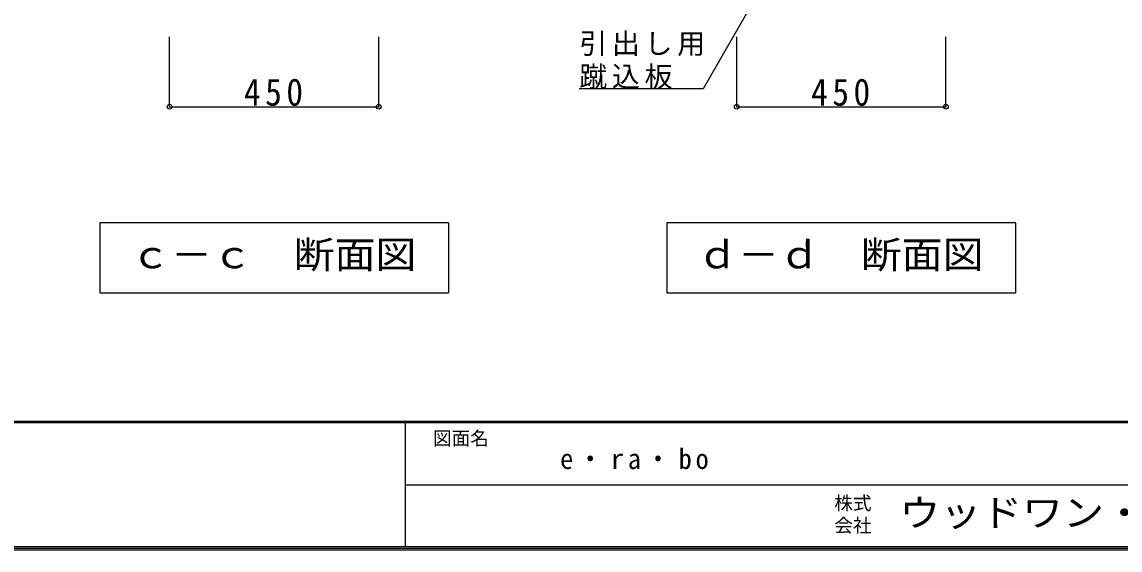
# Model space of a CAD drawing. Units: millimetres at full size, sheet at 1:20. Extents: x -8005 to 8005, y -2932 to 2722.
# Drawn here: x 3281 to 5643, y -2864 to -1729 of the extents above; entities that cross this region are included whole.
import ezdxf
from ezdxf.enums import TextEntityAlignment as Align

# ---------------------------------------------------------------- set-up
doc = ezdxf.new("R2010")
doc.units = ezdxf.units.MM
doc.header["$LTSCALE"] = 20
doc.header["$PDMODE"] = 32
doc.header["$PDSIZE"] = 10
for name, color, linetype in [('0-A_文字', 7, 'Continuous'), ('0-B_寸法', 4, 'Continuous'), ('F-1_枠', 6, 'Continuous'), ('F-A_文字', 7, 'Continuous')]:
    doc.layers.add(name, color=color, linetype=linetype)
doc.styles.add('ＭＳ ゴシック', font='')
doc.styles.get('ＭＳ ゴシック').set_extended_font_data('MS Gothic')

msp = doc.modelspace()

# ---------------------------------------------------------------- linework, layer by layer
at = {"layer": '0-A_文字'}
for p, q in [((4853.08, -1687.54), (4746, -1873.01)), ((4746, -1873.01), (4479.72, -1873.01)), ((4198.33, -2161.27), (4198.33, -2311.27)), ((5418.33, -2161.27), (5418.33, -2311.27)), ((3448.33, -2311.27), (4198.33, -2311.27)), ((4668.33, -2311.27), (5418.33, -2311.27))]:
    msp.add_line(p, q, dxfattribs=at)
for points in [[(4198.33, -2161.27), (3448.33, -2161.27), (3448.33, -2311.27)], [(5418.33, -2161.27), (4668.33, -2161.27), (4668.33, -2311.27)]]:
    msp.add_lwpolyline(points, dxfattribs=at)
at = {"layer": '0-B_寸法'}
for p, q in [((3598.33, -1911.27), (3598.33, -1761.27)), ((4048.33, -1911.27), (4048.33, -1761.27)), ((4818.33, -1911.27), (4818.33, -1761.27)), ((5268.33, -1911.27), (5268.33, -1761.27)), ((3598.33, -1911.27), (4048.33, -1911.27)), ((4818.33, -1911.27), (5268.33, -1911.27))]:
    msp.add_line(p, q, dxfattribs=at)
at = {"layer": '0-B_寸法', "color": 7}
for p in [(3598.33, -1911.27), (4048.33, -1911.27), (4818.33, -1911.27), (5268.33, -1911.27)]:
    msp.add_point(p, dxfattribs=at)
at = {"layer": 'F-1_枠'}
for p, q in [((8005, -2587.71), (205, -2587.71)), ((8005, -2591.04), (205, -2591.04)), ((4105, -2591.04), (4105, -2857.71)), ((4105, -2724.37), (7998.33, -2724.38)), ((8005, -2857.71), (205, -2857.71)), ((8005, -2861.04), (205, -2861.04)), ((8005, -2864.37), (205, -2864.37))]:
    msp.add_line(p, q, dxfattribs=at)

# ---------------------------------------------------------------- texts
at = {"layer": '0-A_文字', "style": 'ＭＳ ゴシック', "width": 1.1}
for s, p in [('ｃ－ｃ\u3000断面図', (3513.33, -2276.27)), ('ｄ－ｄ\u3000断面図', (4733.33, -2276.27))]:
    msp.add_text(s, height=58.65, dxfattribs=at).set_placement(p, align=Align.BOTTOM_LEFT)
at = {"layer": '0-A_文字', "char_height": 43.99, "attachment_point": 7, "style": 'ＭＳ ゴシック'}
for s, insert in [('\\T1.17;引出し用', (4479.72, -1802.53)), ('\\T1.17;蹴込板', (4479.72, -1873.01))]:
    msp.add_mtext(s, dxfattribs=dict(at, insert=insert))
at = {"layer": '0-B_寸法', "color": 7, "char_height": 58.65, "attachment_point": 7, "style": 'ＭＳ ゴシック'}
for insert in [(3758.33, -1910.06), (4978.33, -1910.06)]:
    msp.add_mtext('\\T1.27;\\W0.9;450', dxfattribs=dict(at, insert=insert))
at = {"layer": 'F-A_文字', "style": 'ＭＳ ゴシック'}
for s, p in [('図面名', (4165, -2647.71)), ('株式', (5028.33, -2787.04)), ('会社', (5028.33, -2835.04))]:
    msp.add_text(s, height=29.33, dxfattribs=at).set_placement(p, align=Align.BOTTOM_LEFT)
at = {"layer": 'F-A_文字', "style": 'ＭＳ ゴシック', "width": 1.1}
msp.add_text('ウッドワン・・・', height=58.65, dxfattribs=at).set_placement((5168.33, -2831.04), align=Align.BOTTOM_LEFT)
at = {"layer": 'F-A_文字', "insert": (4438.33, -2691.04), "char_height": 43.99, "attachment_point": 7, "style": 'ＭＳ ゴシック'}
msp.add_mtext('\\T1.28;\\W0.95;e・ra・bo', dxfattribs=at)

doc.saveas('drawing.dxf')
